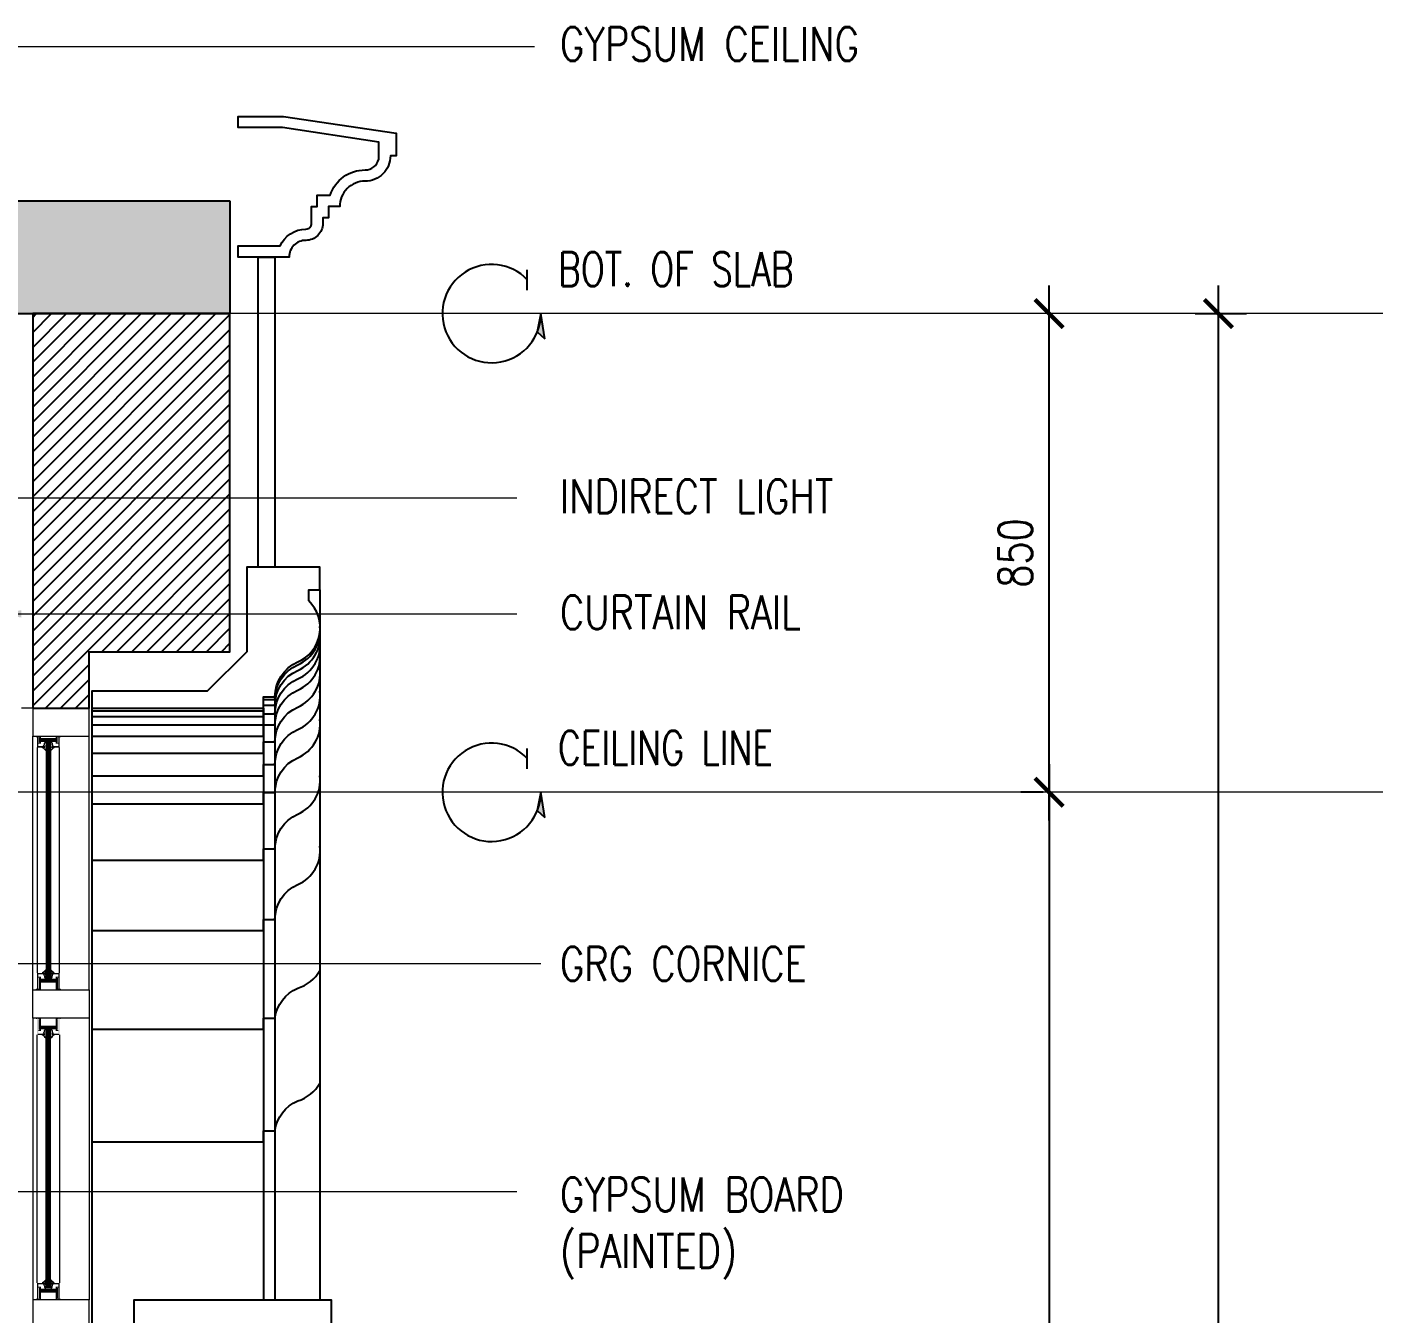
# Model space of a CAD drawing. Header units: millimetres. Extents: x -10942 to 92711, y -16583 to 30009.
# Drawn here: x 49515 to 51922, y 21237 to 23520 of the extents above; entities that cross this region are included whole.
import ezdxf

# ---------------------------------------------------------------- set-up
doc = ezdxf.new("R2010")
doc.units = ezdxf.units.MM
doc.header["$LTSCALE"] = 1000
doc.header["$MEASUREMENT"] = 0
for name, pattern in [('DASHED', [0.75, 0.5, -0.25]), ('HIDDEN', [0.375, 0.25, -0.125]), ('HIDDEN2', [0.1875, 0.125, -0.0625])]:
    doc.linetypes.add(name, pattern=pattern)
for name, color, linetype in [('A-DIM', 9, 'Continuous'), ('A-Hidden', 8, 'HIDDEN'), ('Layer1', 1, 'Continuous'), ('Layer3', 3, 'Continuous'), ('Layer7', 8, 'Continuous')]:
    doc.layers.add(name, color=color, linetype=linetype)
for name, color, linetype, lineweight in [('A-FLOR-SLAB', 7, 'Continuous', 40), ('A-GLAZ', 134, 'Continuous', 18), ('A-RNDR-ALUM', 1, 'Continuous', 9), ('A-RNDR-PLST', 1, 'Continuous', 9), ('A-RNDR-PT36', 253, 'Continuous', 20), ('ID-NOTES', 3, 'Continuous', 0)]:
    doc.layers.add(name, color=color, linetype=linetype, lineweight=lineweight)
doc.styles.add('grid_250', font='romans.shx', dxfattribs={"width": 0.75, "height": 0.75})
doc.styles.add('ID-ROMANS', font='romans.shx', dxfattribs={"width": 0.8})
doc.styles.add('ZZ-Dim All', font='romans.shx', dxfattribs={"width": 0.8})
doc.dimstyles.new('DIM 0200', dxfattribs={"dimscale": 200, "dimtxt": 1, "dimasz": 0.8, "dimexe": 0.5, "dimexo": 1, "dimgap": 0.4, "dimtad": 1, "dimdec": 0, "dimrnd": 10, "dimdsep": 46, "dimtxsty": 'ZZ-Dim All', "dimblk1": 'ARCHTICK', "dimblk2": 'ARCHTICK', "dimsah": 1, "dimcen": 1, "dimdle": 0.5, "dimclrd": 256, "dimclre": 256, "dimclrt": 256, "dimadec": 0, "dimazin": 2, "dimtfac": 1, "dimtdec": 0, "dimtix": 1, "dimtmove": 2, "dimatfit": 2, "dimfxl": 1, "dimfxlon": 1, "dimtolj": 1, "dimtzin": 0, "dimlwd": -1, "dimlwe": -1, "dimarcsym": 0})
doc.dimstyles.new('DIM-100', dxfattribs={"dimscale": 50, "dimtxt": 1.25, "dimasz": 1, "dimexe": 1, "dimexo": 1, "dimgap": 0.6, "dimtad": 1, "dimdec": 0, "dimrnd": 5, "dimdsep": 46, "dimtxsty": 'ZZ-Dim All', "dimblk1": 'ARCHTICK', "dimblk2": 'ARCHTICK', "dimsah": 1, "dimcen": 1, "dimdle": 1, "dimclrd": 256, "dimclre": 8, "dimclrt": 256, "dimazin": 2, "dimtfac": 1, "dimtdec": 0, "dimtix": 1, "dimtmove": 2, "dimatfit": 2, "dimfxl": 0.1, "dimtolj": 1, "dimtzin": 0, "dimlwd": -1, "dimlwe": -1, "dimarcsym": 0})

# ---------------------------------------------------------------- blocks, each defined once
blk = doc.blocks.new('GLAZ-5')
at = {"layer": 'A-GLAZ'}
for p, q in [((-26.3, 3388.5, 0), (-26.3, 2968.5, 0)), ((-24.9, 3388.5, 0), (-24.9, 2968.5, 0)), ((-23.6, 3388.5, 0), (-23.6, 2968.5, 0)), ((-22.3, 3388.5, 0), (-22.3, 2968.5, 0)), ((-20.9, 3388.5, 0), (-20.9, 2968.5, 0)), ((-19.6, 3388.5, 0), (-19.6, 2968.5, 0)), ((-18.3, 3388.5, 0), (-18.3, 2968.5, 0)), ((-26.3, 2421.5, 0), (-26.3, 2878.5, 0)), ((-24.9, 2421.5, 0), (-24.9, 2878.5, 0)), ((-23.6, 2421.5, 0), (-23.6, 2878.5, 0)), ((-22.3, 2421.5, 0), (-22.3, 2878.5, 0)), ((-20.9, 2421.5, 0), (-20.9, 2878.5, 0)), ((-19.6, 2421.5, 0), (-19.6, 2878.5, 0)), ((-18.3, 2421.5, 0), (-18.3, 2878.5, 0))]:
    blk.add_line(p, q, dxfattribs=at)
at = {"layer": 'A-RNDR-ALUM'}
for p, q in [((-50, 2950, 0), (-50, 3400, 0)), ((-38.2, 3397.4, 0), (-37.5, 3397.4, 0)), ((-38.2, 3389.4, 0), (-38.2, 3397.4, 0)), ((-38.2, 3397.4, 0), (-37.5, 3397.4, 0)), ((-38.2, 3389.4, 0), (-38.2, 3397.4, 0)), ((-37.5, 3389.4, 0), (-37.5, 3397.4, 0)), ((-37.5, 3389.4, 0), (-37.5, 3397.4, 0)), ((-37.5, 3395.7, 0), (-7.1, 3395.7, 0)), ((-37.5, 3395.7, 0), (-7.1, 3395.7, 0)), ((-37.5, 3394.5, 0), (-7.1, 3394.5, 0)), ((-37.5, 3394.5, 0), (-7.1, 3394.5, 0)), ((-36, 3397.4, 0), (-35.3, 3397.4, 0)), ((-36, 3397.4, 0), (-35.3, 3397.4, 0)), ((-6.4, 3397.4, 0), (-7.1, 3397.4, 0)), ((-7.1, 3389.4, 0), (-7.1, 3397.4, 0)), ((-6.4, 3397.4, 0), (-7.1, 3397.4, 0)), ((-7.1, 3389.4, 0), (-7.1, 3397.4, 0)), ((-6.4, 3389.4, 0), (-6.4, 3397.4, 0)), ((-6.4, 3389.4, 0), (-6.4, 3397.4, 0)), ((50, 2950, 0), (50, 3400, 0)), ((-38.2, 3389.4, 0), (-37.5, 3389.4, 0)), ((-38.2, 3389.4, 0), (-37.5, 3389.4, 0)), ((-37.5, 3393.4, 0), (-7.1, 3393.4, 0)), ((-37.5, 3393.4, 0), (-7.1, 3393.4, 0)), ((-37.5, 3392.2, 0), (-7.1, 3392.2, 0)), ((-37.5, 3392.2, 0), (-7.1, 3392.2, 0)), ((-37.5, 3391, 0), (-7.1, 3391, 0)), ((-37.5, 3391, 0), (-7.1, 3391, 0)), ((-36, 3389.4, 0), (-35.3, 3389.4, 0)), ((-36, 3389.4, 0), (-35.3, 3389.4, 0)), ((-6.4, 3389.4, 0), (-7.1, 3389.4, 0)), ((-6.4, 3389.4, 0), (-7.1, 3389.4, 0)), ((-38.2, 2970.6, 0), (-37.5, 2970.6, 0)), ((-38.2, 2970.6, 0), (-38.2, 2952.6, 0)), ((-38.2, 2970.6, 0), (-37.5, 2970.6, 0)), ((-38.2, 2970.6, 0), (-38.2, 2952.6, 0)), ((-37.5, 2970.6, 0), (-37.5, 2952.6, 0)), ((-37.5, 2970.6, 0), (-37.5, 2952.6, 0)), ((-37.5, 2968.9, 0), (-7.1, 2968.9, 0)), ((-37.5, 2968.9, 0), (-7.1, 2968.9, 0)), ((-37.5, 2967.8, 0), (-7.1, 2967.8, 0)), ((-37.5, 2967.8, 0), (-7.1, 2967.8, 0)), ((-37.5, 2966.6, 0), (-7.1, 2966.6, 0)), ((-37.5, 2966.6, 0), (-7.1, 2966.6, 0)), ((-37.5, 2965.4, 0), (-7.1, 2965.4, 0)), ((-37.5, 2965.4, 0), (-7.1, 2965.4, 0)), ((-37.5, 2964.3, 0), (-7.1, 2964.3, 0)), ((-37.5, 2964.3, 0), (-7.1, 2964.3, 0)), ((-36, 2970.6, 0), (-35.3, 2970.6, 0)), ((-36, 2970.6, 0), (-35.3, 2970.6, 0)), ((-6.4, 2970.6, 0), (-7.1, 2970.6, 0)), ((-7.1, 2970.6, 0), (-7.1, 2952.6, 0)), ((-6.4, 2970.6, 0), (-7.1, 2970.6, 0)), ((-7.1, 2970.6, 0), (-7.1, 2952.6, 0)), ((-6.4, 2970.6, 0), (-6.4, 2952.6, 0)), ((-6.4, 2970.6, 0), (-6.4, 2952.6, 0)), ((-38.2, 2952.6, 0), (-37.5, 2952.6, 0)), ((-38.2, 2952.6, 0), (-37.5, 2952.6, 0)), ((-36, 2952.6, 0), (-35.3, 2952.6, 0)), ((-36, 2952.6, 0), (-35.3, 2952.6, 0)), ((-6.4, 2952.6, 0), (-7.1, 2952.6, 0)), ((-6.4, 2952.6, 0), (-7.1, 2952.6, 0)), ((-50, 2900, 0), (-50, 2400, 0)), ((-38.2, 2897.6, 0), (-37.5, 2897.6, 0)), ((-38.2, 2879.4, 0), (-38.2, 2897.6, 0)), ((-38.2, 2897.6, 0), (-37.5, 2897.6, 0)), ((-38.2, 2879.4, 0), (-38.2, 2897.6, 0)), ((-37.5, 2879.4, 0), (-37.5, 2897.6, 0)), ((-37.5, 2879.4, 0), (-37.5, 2897.6, 0)), ((-36, 2897.6, 0), (-35.3, 2897.6, 0)), ((-36, 2897.6, 0), (-35.3, 2897.6, 0)), ((-6.4, 2897.6, 0), (-7.1, 2897.6, 0)), ((-7.1, 2879.4, 0), (-7.1, 2897.6, 0)), ((-6.4, 2897.6, 0), (-7.1, 2897.6, 0)), ((-7.1, 2879.4, 0), (-7.1, 2897.6, 0)), ((-6.4, 2879.4, 0), (-6.4, 2897.6, 0)), ((-6.4, 2879.4, 0), (-6.4, 2897.6, 0)), ((50, 2900, 0), (50, 2400, 0)), ((-38.2, 2879.4, 0), (-37.5, 2879.4, 0)), ((-38.2, 2879.4, 0), (-37.5, 2879.4, 0)), ((-37.5, 2885.7, 0), (-7.1, 2885.7, 0)), ((-37.5, 2885.7, 0), (-7.1, 2885.7, 0)), ((-37.5, 2884.6, 0), (-7.1, 2884.6, 0)), ((-37.5, 2884.6, 0), (-7.1, 2884.6, 0)), ((-37.5, 2883.4, 0), (-7.1, 2883.4, 0)), ((-37.5, 2883.4, 0), (-7.1, 2883.4, 0)), ((-37.5, 2882.2, 0), (-7.1, 2882.2, 0)), ((-37.5, 2882.2, 0), (-7.1, 2882.2, 0)), ((-37.5, 2881.1, 0), (-7.1, 2881.1, 0)), ((-37.5, 2881.1, 0), (-7.1, 2881.1, 0)), ((-36, 2879.4, 0), (-35.3, 2879.4, 0)), ((-36, 2879.4, 0), (-35.3, 2879.4, 0)), ((-6.4, 2879.4, 0), (-7.1, 2879.4, 0)), ((-6.4, 2879.4, 0), (-7.1, 2879.4, 0)), ((-38.2, 2420.6, 0), (-37.5, 2420.6, 0)), ((-38.2, 2420.6, 0), (-38.2, 2402.6, 0)), ((-38.2, 2420.6, 0), (-37.5, 2420.6, 0)), ((-38.2, 2420.6, 0), (-38.2, 2402.6, 0)), ((-37.5, 2420.6, 0), (-37.5, 2402.6, 0)), ((-37.5, 2420.6, 0), (-37.5, 2402.6, 0)), ((-37.5, 2418.9, 0), (-7.1, 2418.9, 0)), ((-37.5, 2418.9, 0), (-7.1, 2418.9, 0)), ((-37.5, 2417.8, 0), (-7.1, 2417.8, 0)), ((-37.5, 2417.8, 0), (-7.1, 2417.8, 0)), ((-37.5, 2416.6, 0), (-7.1, 2416.6, 0)), ((-37.5, 2416.6, 0), (-7.1, 2416.6, 0)), ((-37.5, 2415.4, 0), (-7.1, 2415.4, 0)), ((-37.5, 2415.4, 0), (-7.1, 2415.4, 0)), ((-37.5, 2414.3, 0), (-7.1, 2414.3, 0)), ((-37.5, 2414.3, 0), (-7.1, 2414.3, 0)), ((-36, 2420.6, 0), (-35.3, 2420.6, 0)), ((-36, 2420.6, 0), (-35.3, 2420.6, 0)), ((-6.4, 2420.6, 0), (-7.1, 2420.6, 0)), ((-7.1, 2420.6, 0), (-7.1, 2402.6, 0)), ((-6.4, 2420.6, 0), (-7.1, 2420.6, 0)), ((-7.1, 2420.6, 0), (-7.1, 2402.6, 0)), ((-6.4, 2420.6, 0), (-6.4, 2402.6, 0)), ((-6.4, 2420.6, 0), (-6.4, 2402.6, 0)), ((-38.2, 2402.6, 0), (-37.5, 2402.6, 0)), ((-38.2, 2402.6, 0), (-37.5, 2402.6, 0)), ((-36, 2402.6, 0), (-35.3, 2402.6, 0)), ((-36, 2402.6, 0), (-35.3, 2402.6, 0)), ((-6.4, 2402.6, 0), (-7.1, 2402.6, 0)), ((-6.4, 2402.6, 0), (-7.1, 2402.6, 0))]:
    blk.add_line(p, q, dxfattribs=at)
for points in [[(-50, 3400), (50, 3400), (50, 3450), (-50, 3450)], [(-50, 2950), (50, 2950), (50, 2900), (-50, 2900)], [(-50, 2350), (50, 2350), (50, 2400), (-50, 2400)]]:
    blk.add_lwpolyline(points, close=True, dxfattribs=at)
at = {"layer": 'A-RNDR-ALUM', "const_width": 0.928, "elevation": 0}
for points in [[(-43.7, 3398.6, -0.414214), (-44.2, 3399.1)], [(-43.7, 3398.6, -0.414214), (-44.2, 3399.1)], [(-0.7, 3398.6, 0.414214), (-0.2, 3399.1)], [(-0.7, 3398.6, 0.414214), (-0.2, 3399.1)], [(-43.7, 2951.4, 0.414214), (-44.2, 2950.9)], [(-43.7, 2951.4, 0.414214), (-44.2, 2950.9)], [(-0.7, 2951.4, -0.414214), (-0.2, 2950.9)], [(-0.7, 2951.4, -0.414214), (-0.2, 2950.9)], [(-43.7, 2898.9, -0.414214), (-44.2, 2899.3)], [(-43.7, 2898.9, -0.414214), (-44.2, 2899.3)], [(-0.7, 2898.8, 0.414214), (-0.2, 2899.3)], [(-0.7, 2898.8, 0.414214), (-0.2, 2899.3)], [(-43.7, 2401.4, 0.414214), (-44.2, 2400.9)], [(-43.7, 2401.4, 0.414214), (-44.2, 2400.9)], [(-0.7, 2401.4, -0.414214), (-0.2, 2401)], [(-0.7, 2401.4, -0.414214), (-0.2, 2401)]]:
    blk.add_lwpolyline(points, format="xyb", dxfattribs=at)
at = {"layer": 'A-RNDR-ALUM', "elevation": 0}
for points in [[(-14, 3382.4), (-15.6, 3382.4), (-15.6, 3379.5, -0.015553), (-14.8, 3380), (-11.6, 3380, 0.104304), (-18.3, 3373.9), (-18.3, 3376.5, -0.016036), (-17.6, 3377.2), (-17.6, 3378.5), (-18.3, 3379.1), (-18.3, 3382), (-17.6, 3381.3), (-17.6, 3383.7), (-18.3, 3384.3), (-18.3, 3387.2), (-17.6, 3386.5), (-17.6, 3387.8, 0.414214), (-18.3, 3388.5), (-26.3, 3388.5, 0.414214), (-26.9, 3387.8), (-26.9, 3386.5), (-26.3, 3387.2), (-26.3, 3384.3), (-26.9, 3383.7), (-26.9, 3381.3), (-26.3, 3382), (-26.3, 3379.1), (-26.9, 3378.5), (-26.9, 3377.2, -0.016036), (-26.3, 3376.5), (-26.3, 3373.9, 0.104304), (-33, 3380), (-29.8, 3380, -0.015553), (-28.9, 3379.5), (-28.9, 3382.4), (-30.6, 3382.4, 0.021646), (-28.9, 3385.9), (-28.9, 3387.8, -0.414214), (-26.3, 3390.5), (-18.3, 3390.5, -0.414214), (-15.6, 3387.8), (-15.6, 3385.9, 0.021646)], [(-14, 2977.6), (-15.6, 2977.6), (-15.6, 2980.5, 0.015553), (-14.8, 2980), (-11.6, 2980, -0.104304), (-18.3, 2986.1), (-18.3, 2983.5, 0.016036), (-17.6, 2982.8), (-17.6, 2981.5), (-18.3, 2980.9), (-18.3, 2978), (-17.6, 2978.7), (-17.6, 2976.3), (-18.3, 2975.7), (-18.3, 2972.8), (-17.6, 2973.5), (-17.6, 2972.2, -0.414214), (-18.3, 2971.5), (-26.3, 2971.5, -0.414214), (-26.9, 2972.2), (-26.9, 2973.5), (-26.3, 2972.8), (-26.3, 2975.7), (-26.9, 2976.3), (-26.9, 2978.7), (-26.3, 2978), (-26.3, 2980.9), (-26.9, 2981.5), (-26.9, 2982.8, 0.016036), (-26.3, 2983.5), (-26.3, 2986.1, -0.104304), (-33, 2980), (-29.8, 2980, 0.015553), (-28.9, 2980.5), (-28.9, 2977.6), (-30.6, 2977.6, -0.021646), (-28.9, 2974.1), (-28.9, 2972.2, 0.414214), (-26.3, 2969.5), (-18.3, 2969.5, 0.414214), (-15.6, 2972.2), (-15.6, 2974.1, -0.021646)], [(-14, 2872.4), (-15.6, 2872.4), (-15.6, 2869.5, -0.015553), (-14.8, 2870), (-11.6, 2870, 0.104304), (-18.3, 2863.9), (-18.3, 2866.5, -0.016036), (-17.6, 2867.2), (-17.6, 2868.5), (-18.3, 2869.1), (-18.3, 2872), (-17.6, 2871.3), (-17.6, 2873.7), (-18.3, 2874.3), (-18.3, 2877.2), (-17.6, 2876.5), (-17.6, 2877.8, 0.414214), (-18.3, 2878.5), (-26.3, 2878.5, 0.414214), (-26.9, 2877.8), (-26.9, 2876.5), (-26.3, 2877.2), (-26.3, 2874.3), (-26.9, 2873.7), (-26.9, 2871.3), (-26.3, 2872), (-26.3, 2869.1), (-26.9, 2868.5), (-26.9, 2867.2, -0.016036), (-26.3, 2866.5), (-26.3, 2863.9, 0.104304), (-33, 2870), (-29.8, 2870, -0.015553), (-28.9, 2869.5), (-28.9, 2872.4), (-30.6, 2872.4, 0.021646), (-28.9, 2875.9), (-28.9, 2877.8, -0.414214), (-26.3, 2880.5), (-18.3, 2880.5, -0.414214), (-15.6, 2877.8), (-15.6, 2875.9, 0.021646)], [(-14, 2427.6), (-15.6, 2427.6), (-15.6, 2430.5, 0.015553), (-14.8, 2430), (-11.6, 2430, -0.104304), (-18.3, 2436.1), (-18.3, 2433.5, 0.016036), (-17.6, 2432.8), (-17.6, 2431.5), (-18.3, 2430.9), (-18.3, 2428), (-17.6, 2428.7), (-17.6, 2426.3), (-18.3, 2425.7), (-18.3, 2422.8), (-17.6, 2423.5), (-17.6, 2422.2, -0.414214), (-18.3, 2421.5), (-26.3, 2421.5, -0.414214), (-26.9, 2422.2), (-26.9, 2423.5), (-26.3, 2422.8), (-26.3, 2425.7), (-26.9, 2426.3), (-26.9, 2428.7), (-26.3, 2428), (-26.3, 2430.9), (-26.9, 2431.5), (-26.9, 2432.8, 0.016036), (-26.3, 2433.5), (-26.3, 2436.1, -0.104304), (-33, 2430), (-29.8, 2430, 0.015553), (-28.9, 2430.5), (-28.9, 2427.6), (-30.6, 2427.6, -0.021646), (-28.9, 2424.1), (-28.9, 2422.2, 0.414214), (-26.3, 2419.5), (-18.3, 2419.5, 0.414214), (-15.6, 2422.2), (-15.6, 2424.1, -0.021646)]]:
    blk.add_lwpolyline(points, format="xyb", close=True, dxfattribs=at)
at = {"layer": 'A-RNDR-ALUM'}
for points in [[(-44.6, 3400, 0), (-44.6, 3399.1, 0), (-42.2, 3400, 0), (-43.7, 3399.1, 0)], [(-44.6, 3400, 0), (-44.6, 3399.1, 0), (-42.2, 3400, 0), (-43.7, 3399.1, 0)], [(-42.2, 3400, 0), (-43.7, 3399.1, 0), (-42.2, 3398.2, 0), (-43.7, 3398.2, 0)], [(-42.2, 3400, 0), (-43.7, 3399.1, 0), (-42.2, 3398.2, 0), (-43.7, 3398.2, 0)], [(-36.9, 3398.2, 0), (-35, 3400, 0), (-39.8, 3398.2, 0), (-39.8, 3400, 0)], [(-36.9, 3398.2, 0), (-35, 3400, 0), (-39.8, 3398.2, 0), (-39.8, 3400, 0)], [(-36.9, 3396, 0), (-35, 3396, 0), (-36.9, 3398.2, 0), (-35, 3400, 0)], [(-36.9, 3396, 0), (-35, 3396, 0), (-36.9, 3398.2, 0), (-35, 3400, 0)], [(-7.5, 3398.2, 0), (-9.4, 3400, 0), (-4.6, 3398.2, 0), (-4.6, 3400, 0)], [(-7.5, 3396, 0), (-9.4, 3396, 0), (-7.5, 3398.2, 0), (-9.4, 3400, 0)], [(-7.5, 3396, 0), (-9.4, 3396, 0), (-7.5, 3398.2, 0), (-9.4, 3400, 0)], [(-7.5, 3398.2, 0), (-9.4, 3400, 0), (-4.6, 3398.2, 0), (-4.6, 3400, 0)], [(-2.2, 3400, 0), (-0.7, 3399.1, 0), (-2.2, 3398.2, 0), (-0.7, 3398.2, 0)], [(0.2, 3400, 0), (0.2, 3399.1, 0), (-2.2, 3400, 0), (-0.7, 3399.1, 0)], [(-2.2, 3400, 0), (-0.7, 3399.1, 0), (-2.2, 3398.2, 0), (-0.7, 3398.2, 0)], [(0.2, 3400, 0), (0.2, 3399.1, 0), (-2.2, 3400, 0), (-0.7, 3399.1, 0)], [(-40.6, 3382.4, 0), (-40.6, 3381.2, 0), (-29.9, 3382.4, 0), (-29.9, 3381.2, 0)], [(-40.6, 3382.4, 0), (-40.6, 3381.2, 0), (-29.9, 3382.4, 0), (-29.9, 3381.2, 0)], [(-40.6, 3381.2, 0), (-40.6, 3380, 0), (-29.9, 3381.2, 0), (-29.9, 3380, 0)], [(-40.6, 3381.2, 0), (-40.6, 3380, 0), (-29.9, 3381.2, 0), (-29.9, 3380, 0)], [(-39.8, 3386.7, 0), (-39.8, 3388.5, 0), (-35, 3386.7, 0), (-36.9, 3388.5, 0)], [(-39.8, 3386.7, 0), (-39.8, 3388.5, 0), (-35, 3386.7, 0), (-36.9, 3388.5, 0)], [(-36.9, 3390.7, 0), (-35, 3390.7, 0), (-36.9, 3388.5, 0), (-35, 3386.7, 0)], [(-36.9, 3390.7, 0), (-35, 3390.7, 0), (-36.9, 3388.5, 0), (-35, 3386.7, 0)], [(-4.3, 3382.4, 0), (-4.3, 3381.2, 0), (-15.1, 3382.4, 0), (-15.1, 3381.2, 0)], [(-4.3, 3382.4, 0), (-4.3, 3381.2, 0), (-15.1, 3382.4, 0), (-15.1, 3381.2, 0)], [(-4.3, 3381.2, 0), (-4.3, 3380, 0), (-15.1, 3381.2, 0), (-15.1, 3380, 0)], [(-4.3, 3381.2, 0), (-4.3, 3380, 0), (-15.1, 3381.2, 0), (-15.1, 3380, 0)], [(-7.5, 3390.7, 0), (-9.4, 3390.7, 0), (-7.5, 3388.5, 0), (-9.4, 3386.7, 0)], [(-7.5, 3390.7, 0), (-9.4, 3390.7, 0), (-7.5, 3388.5, 0), (-9.4, 3386.7, 0)], [(-4.6, 3386.7, 0), (-4.6, 3388.5, 0), (-9.4, 3386.7, 0), (-7.5, 3388.5, 0)], [(-4.6, 3386.7, 0), (-4.6, 3388.5, 0), (-9.4, 3386.7, 0), (-7.5, 3388.5, 0)], [(-40.6, 2978.8, 0), (-40.6, 2980, 0), (-29.9, 2978.8, 0), (-29.9, 2980, 0)], [(-40.6, 2978.8, 0), (-40.6, 2980, 0), (-29.9, 2978.8, 0), (-29.9, 2980, 0)], [(-40.6, 2977.6, 0), (-40.6, 2978.8, 0), (-29.9, 2977.6, 0), (-29.9, 2978.8, 0)], [(-40.6, 2977.6, 0), (-40.6, 2978.8, 0), (-29.9, 2977.6, 0), (-29.9, 2978.8, 0)], [(-39.8, 2973.3, 0), (-39.8, 2971.4, 0), (-35, 2973.3, 0), (-36.9, 2971.4, 0)], [(-39.8, 2973.3, 0), (-39.8, 2971.4, 0), (-35, 2973.3, 0), (-36.9, 2971.4, 0)], [(-36.9, 2969.3, 0), (-35, 2969.3, 0), (-36.9, 2971.4, 0), (-35, 2973.3, 0)], [(-36.9, 2969.3, 0), (-35, 2969.3, 0), (-36.9, 2971.4, 0), (-35, 2973.3, 0)], [(-36.9, 2964, 0), (-35, 2964, 0), (-36.9, 2951.8, 0), (-35, 2950, 0)], [(-36.9, 2964, 0), (-35, 2964, 0), (-36.9, 2951.8, 0), (-35, 2950, 0)], [(-4.3, 2978.8, 0), (-4.3, 2980, 0), (-15.1, 2978.8, 0), (-15.1, 2980, 0)], [(-4.3, 2978.8, 0), (-4.3, 2980, 0), (-15.1, 2978.8, 0), (-15.1, 2980, 0)], [(-4.3, 2977.6, 0), (-4.3, 2978.8, 0), (-15.1, 2977.6, 0), (-15.1, 2978.8, 0)], [(-4.3, 2977.6, 0), (-4.3, 2978.8, 0), (-15.1, 2977.6, 0), (-15.1, 2978.8, 0)], [(-4.6, 2973.3, 0), (-4.6, 2971.4, 0), (-9.4, 2973.3, 0), (-7.5, 2971.4, 0)], [(-7.5, 2969.3, 0), (-9.4, 2969.3, 0), (-7.5, 2971.4, 0), (-9.4, 2973.3, 0)], [(-4.6, 2973.3, 0), (-4.6, 2971.4, 0), (-9.4, 2973.3, 0), (-7.5, 2971.4, 0)], [(-7.5, 2969.3, 0), (-9.4, 2969.3, 0), (-7.5, 2971.4, 0), (-9.4, 2973.3, 0)], [(-7.5, 2964, 0), (-9.4, 2964, 0), (-7.5, 2951.8, 0), (-9.4, 2950, 0)], [(-7.5, 2964, 0), (-9.4, 2964, 0), (-7.5, 2951.8, 0), (-9.4, 2950, 0)], [(-44.6, 2950, 0), (-44.6, 2950.9, 0), (-42.2, 2950, 0), (-43.7, 2950.9, 0)], [(-44.6, 2950, 0), (-44.6, 2950.9, 0), (-42.2, 2950, 0), (-43.7, 2950.9, 0)], [(-42.2, 2950, 0), (-43.7, 2950.9, 0), (-42.2, 2951.8, 0), (-43.7, 2951.8, 0)], [(-42.2, 2950, 0), (-43.7, 2950.9, 0), (-42.2, 2951.8, 0), (-43.7, 2951.8, 0)], [(-36.9, 2951.8, 0), (-35, 2950, 0), (-39.8, 2951.8, 0), (-39.8, 2950, 0)], [(-36.9, 2951.8, 0), (-35, 2950, 0), (-39.8, 2951.8, 0), (-39.8, 2950, 0)], [(-7.5, 2951.8, 0), (-9.4, 2950, 0), (-4.6, 2951.8, 0), (-4.6, 2950, 0)], [(-7.5, 2951.8, 0), (-9.4, 2950, 0), (-4.6, 2951.8, 0), (-4.6, 2950, 0)], [(-2.2, 2950, 0), (-0.7, 2950.9, 0), (-2.2, 2951.8, 0), (-0.7, 2951.8, 0)], [(-2.2, 2950, 0), (-0.7, 2950.9, 0), (-2.2, 2951.8, 0), (-0.7, 2951.8, 0)], [(0.2, 2950, 0), (0.2, 2950.9, 0), (-2.2, 2950, 0), (-0.7, 2950.9, 0)], [(0.2, 2950, 0), (0.2, 2950.9, 0), (-2.2, 2950, 0), (-0.7, 2950.9, 0)], [(-44.6, 2900.3, 0), (-44.6, 2899.3, 0), (-42.2, 2900.3, 0), (-43.7, 2899.3, 0)], [(-44.6, 2900.3, 0), (-44.6, 2899.3, 0), (-42.2, 2900.3, 0), (-43.7, 2899.3, 0)], [(-42.2, 2900.3, 0), (-43.7, 2899.3, 0), (-42.2, 2898.4, 0), (-43.7, 2898.4, 0)], [(-42.2, 2900.3, 0), (-43.7, 2899.3, 0), (-42.2, 2898.4, 0), (-43.7, 2898.4, 0)], [(-36.9, 2898.4, 0), (-35, 2900.3, 0), (-39.8, 2898.4, 0), (-39.8, 2900.3, 0)], [(-36.9, 2898.4, 0), (-35, 2900.3, 0), (-39.8, 2898.4, 0), (-39.8, 2900.3, 0)], [(-36.9, 2886, 0), (-35, 2886, 0), (-36.9, 2898.4, 0), (-35, 2900.3, 0)], [(-36.9, 2886, 0), (-35, 2886, 0), (-36.9, 2898.4, 0), (-35, 2900.3, 0)], [(-7.5, 2898.4, 0), (-9.4, 2900.3, 0), (-4.6, 2898.4, 0), (-4.6, 2900.3, 0)], [(-7.5, 2886, 0), (-9.4, 2886, 0), (-7.5, 2898.4, 0), (-9.4, 2900.3, 0)], [(-7.5, 2886, 0), (-9.4, 2886, 0), (-7.5, 2898.4, 0), (-9.4, 2900.3, 0)], [(-7.5, 2898.4, 0), (-9.4, 2900.3, 0), (-4.6, 2898.4, 0), (-4.6, 2900.3, 0)], [(-2.2, 2900.3, 0), (-0.7, 2899.3, 0), (-2.2, 2898.4, 0), (-0.7, 2898.4, 0)], [(0.2, 2900.3, 0), (0.2, 2899.3, 0), (-2.2, 2900.3, 0), (-0.7, 2899.3, 0)], [(-2.2, 2900.3, 0), (-0.7, 2899.3, 0), (-2.2, 2898.4, 0), (-0.7, 2898.4, 0)], [(0.2, 2900.3, 0), (0.2, 2899.3, 0), (-2.2, 2900.3, 0), (-0.7, 2899.3, 0)], [(-40.6, 2872.4, 0), (-40.6, 2871.2, 0), (-29.9, 2872.4, 0), (-29.9, 2871.2, 0)], [(-40.6, 2872.4, 0), (-40.6, 2871.2, 0), (-29.9, 2872.4, 0), (-29.9, 2871.2, 0)], [(-40.6, 2871.2, 0), (-40.6, 2870, 0), (-29.9, 2871.2, 0), (-29.9, 2870, 0)], [(-40.6, 2871.2, 0), (-40.6, 2870, 0), (-29.9, 2871.2, 0), (-29.9, 2870, 0)], [(-39.8, 2876.7, 0), (-39.8, 2878.6, 0), (-35, 2876.7, 0), (-36.9, 2878.6, 0)], [(-39.8, 2876.7, 0), (-39.8, 2878.6, 0), (-35, 2876.7, 0), (-36.9, 2878.6, 0)], [(-36.9, 2880.7, 0), (-35, 2880.7, 0), (-36.9, 2878.6, 0), (-35, 2876.7, 0)], [(-36.9, 2880.7, 0), (-35, 2880.7, 0), (-36.9, 2878.6, 0), (-35, 2876.7, 0)], [(-4.3, 2872.4, 0), (-4.3, 2871.2, 0), (-15.1, 2872.4, 0), (-15.1, 2871.2, 0)], [(-4.3, 2872.4, 0), (-4.3, 2871.2, 0), (-15.1, 2872.4, 0), (-15.1, 2871.2, 0)], [(-4.3, 2871.2, 0), (-4.3, 2870, 0), (-15.1, 2871.2, 0), (-15.1, 2870, 0)], [(-4.3, 2871.2, 0), (-4.3, 2870, 0), (-15.1, 2871.2, 0), (-15.1, 2870, 0)], [(-7.5, 2880.7, 0), (-9.4, 2880.7, 0), (-7.5, 2878.6, 0), (-9.4, 2876.7, 0)], [(-7.5, 2880.7, 0), (-9.4, 2880.7, 0), (-7.5, 2878.6, 0), (-9.4, 2876.7, 0)], [(-4.6, 2876.7, 0), (-4.6, 2878.6, 0), (-9.4, 2876.7, 0), (-7.5, 2878.6, 0)], [(-4.6, 2876.7, 0), (-4.6, 2878.6, 0), (-9.4, 2876.7, 0), (-7.5, 2878.6, 0)], [(-40.6, 2428.8, 0), (-40.6, 2430, 0), (-29.9, 2428.8, 0), (-29.9, 2430, 0)], [(-40.6, 2428.8, 0), (-40.6, 2430, 0), (-29.9, 2428.8, 0), (-29.9, 2430, 0)], [(-40.6, 2427.6, 0), (-40.6, 2428.8, 0), (-29.9, 2427.6, 0), (-29.9, 2428.8, 0)], [(-40.6, 2427.6, 0), (-40.6, 2428.8, 0), (-29.9, 2427.6, 0), (-29.9, 2428.8, 0)], [(-39.8, 2423.3, 0), (-39.8, 2421.4, 0), (-35, 2423.3, 0), (-36.9, 2421.4, 0)], [(-39.8, 2423.3, 0), (-39.8, 2421.4, 0), (-35, 2423.3, 0), (-36.9, 2421.4, 0)], [(-36.9, 2419.3, 0), (-35, 2419.3, 0), (-36.9, 2421.4, 0), (-35, 2423.3, 0)], [(-36.9, 2419.3, 0), (-35, 2419.3, 0), (-36.9, 2421.4, 0), (-35, 2423.3, 0)], [(-36.9, 2414, 0), (-35, 2414, 0), (-36.9, 2401.9, 0), (-35, 2400, 0)], [(-36.9, 2414, 0), (-35, 2414, 0), (-36.9, 2401.9, 0), (-35, 2400, 0)], [(-4.3, 2428.8, 0), (-4.3, 2430, 0), (-15.1, 2428.8, 0), (-15.1, 2430, 0)], [(-4.3, 2428.8, 0), (-4.3, 2430, 0), (-15.1, 2428.8, 0), (-15.1, 2430, 0)], [(-4.3, 2427.6, 0), (-4.3, 2428.8, 0), (-15.1, 2427.6, 0), (-15.1, 2428.8, 0)], [(-4.3, 2427.6, 0), (-4.3, 2428.8, 0), (-15.1, 2427.6, 0), (-15.1, 2428.8, 0)], [(-4.6, 2423.3, 0), (-4.6, 2421.4, 0), (-9.4, 2423.3, 0), (-7.5, 2421.4, 0)], [(-7.5, 2419.3, 0), (-9.4, 2419.3, 0), (-7.5, 2421.4, 0), (-9.4, 2423.3, 0)], [(-4.6, 2423.3, 0), (-4.6, 2421.4, 0), (-9.4, 2423.3, 0), (-7.5, 2421.4, 0)], [(-7.5, 2419.3, 0), (-9.4, 2419.3, 0), (-7.5, 2421.4, 0), (-9.4, 2423.3, 0)], [(-7.5, 2414, 0), (-9.4, 2414, 0), (-7.5, 2401.9, 0), (-9.4, 2400, 0)], [(-7.5, 2414, 0), (-9.4, 2414, 0), (-7.5, 2401.9, 0), (-9.4, 2400, 0)], [(-44.6, 2400, 0), (-44.6, 2400.9, 0), (-42.2, 2400, 0), (-43.7, 2400.9, 0)], [(-44.6, 2400, 0), (-44.6, 2400.9, 0), (-42.2, 2400, 0), (-43.7, 2400.9, 0)], [(-42.2, 2400, 0), (-43.7, 2400.9, 0), (-42.2, 2401.9, 0), (-43.7, 2401.9, 0)], [(-42.2, 2400, 0), (-43.7, 2400.9, 0), (-42.2, 2401.9, 0), (-43.7, 2401.9, 0)], [(-36.9, 2401.9, 0), (-35, 2400, 0), (-39.8, 2401.9, 0), (-39.8, 2400, 0)], [(-36.9, 2401.9, 0), (-35, 2400, 0), (-39.8, 2401.9, 0), (-39.8, 2400, 0)], [(-7.5, 2401.9, 0), (-9.4, 2400, 0), (-4.6, 2401.9, 0), (-4.6, 2400, 0)], [(-7.5, 2401.9, 0), (-9.4, 2400, 0), (-4.6, 2401.9, 0), (-4.6, 2400, 0)], [(-2.2, 2400, 0), (-0.7, 2400.9, 0), (-2.2, 2401.9, 0), (-0.7, 2401.9, 0)], [(-2.2, 2400, 0), (-0.7, 2400.9, 0), (-2.2, 2401.9, 0), (-0.7, 2401.9, 0)], [(0.2, 2400, 0), (0.2, 2400.9, 0), (-2.2, 2400, 0), (-0.7, 2400.9, 0)], [(0.2, 2400, 0), (0.2, 2400.9, 0), (-2.2, 2400, 0), (-0.7, 2400.9, 0)]]:
    blk.add_solid(points, dxfattribs=at)
for points in [[(-42.2, 3380, 0), (-39.8, 3382.4, 0), (-42.2, 3400, 0), (-39.8, 3400, 0)], [(-42.2, 3380, 0), (-39.8, 3382.4, 0), (-42.2, 3400, 0), (-39.8, 3400, 0)], [(-4.6, 3382.4, 0), (-2.2, 3380, 0), (-4.6, 3400, 0), (-2.2, 3400, 0)], [(-4.6, 3382.4, 0), (-2.2, 3380, 0), (-4.6, 3400, 0), (-2.2, 3400, 0)], [(-42.2, 3380, 0), (-39.8, 3382.4, 0), (-40.1, 3380, 0), (-40.1, 3382.4, 0)], [(-42.2, 3380, 0), (-39.8, 3382.4, 0), (-40.1, 3380, 0), (-40.1, 3382.4, 0)], [(-2.2, 3380, 0), (-4.6, 3382.4, 0), (-4.3, 3380, 0), (-4.3, 3382.4, 0)], [(-2.2, 3380, 0), (-4.6, 3382.4, 0), (-4.3, 3380, 0), (-4.3, 3382.4, 0)], [(-42.2, 2980, 0), (-39.8, 2977.6, 0), (-42.2, 2950, 0), (-39.8, 2950, 0)], [(-42.2, 2980, 0), (-39.8, 2977.6, 0), (-40.1, 2980, 0), (-40.1, 2977.6, 0)], [(-42.2, 2980, 0), (-39.8, 2977.6, 0), (-42.2, 2950, 0), (-39.8, 2950, 0)], [(-42.2, 2980, 0), (-39.8, 2977.6, 0), (-40.1, 2980, 0), (-40.1, 2977.6, 0)], [(-4.6, 2977.6, 0), (-2.2, 2980, 0), (-4.6, 2950, 0), (-2.2, 2950, 0)], [(-2.2, 2980, 0), (-4.6, 2977.6, 0), (-4.3, 2980, 0), (-4.3, 2977.6, 0)], [(-4.6, 2977.6, 0), (-2.2, 2980, 0), (-4.6, 2950, 0), (-2.2, 2950, 0)], [(-2.2, 2980, 0), (-4.6, 2977.6, 0), (-4.3, 2980, 0), (-4.3, 2977.6, 0)], [(-42.2, 2870, 0), (-39.8, 2872.4, 0), (-42.2, 2900.3, 0), (-39.8, 2900.3, 0)], [(-42.2, 2870, 0), (-39.8, 2872.4, 0), (-42.2, 2900.3, 0), (-39.8, 2900.3, 0)], [(-4.6, 2872.4, 0), (-2.2, 2870, 0), (-4.6, 2900.3, 0), (-2.2, 2900.3, 0)], [(-4.6, 2872.4, 0), (-2.2, 2870, 0), (-4.6, 2900.3, 0), (-2.2, 2900.3, 0)], [(-42.2, 2870, 0), (-39.8, 2872.4, 0), (-40.1, 2870, 0), (-40.1, 2872.4, 0)], [(-42.2, 2870, 0), (-39.8, 2872.4, 0), (-40.1, 2870, 0), (-40.1, 2872.4, 0)], [(-2.2, 2870, 0), (-4.6, 2872.4, 0), (-4.3, 2870, 0), (-4.3, 2872.4, 0)], [(-2.2, 2870, 0), (-4.6, 2872.4, 0), (-4.3, 2870, 0), (-4.3, 2872.4, 0)], [(-42.2, 2430, 0), (-39.8, 2427.6, 0), (-42.2, 2400, 0), (-39.8, 2400, 0)], [(-42.2, 2430, 0), (-39.8, 2427.6, 0), (-40.1, 2430, 0), (-40.1, 2427.6, 0)], [(-42.2, 2430, 0), (-39.8, 2427.6, 0), (-42.2, 2400, 0), (-39.8, 2400, 0)], [(-42.2, 2430, 0), (-39.8, 2427.6, 0), (-40.1, 2430, 0), (-40.1, 2427.6, 0)], [(-4.6, 2427.6, 0), (-2.2, 2430, 0), (-4.6, 2400, 0), (-2.2, 2400, 0)], [(-2.2, 2430, 0), (-4.6, 2427.6, 0), (-4.3, 2430, 0), (-4.3, 2427.6, 0)], [(-4.6, 2427.6, 0), (-2.2, 2430, 0), (-4.6, 2400, 0), (-2.2, 2400, 0)], [(-2.2, 2430, 0), (-4.6, 2427.6, 0), (-4.3, 2430, 0), (-4.3, 2427.6, 0)]]:
    blk.add_trace(points, dxfattribs=at)
at = {"layer": 'A-RNDR-PT36'}
for p, q in [((-42.2, 3380, 0), (-42.2, 2980, 0)), ((-2.2, 2980, 0), (-2.2, 3380, 0)), ((-42.2, 2430, 0), (-42.2, 2870, 0)), ((-2.2, 2870, 0), (-2.2, 2430, 0))]:
    blk.add_line(p, q, dxfattribs=at)
blk = doc.blocks.new('_ARCHTICK')
at = {"color": 0, "linetype": 'ByBlock', "const_width": 0.15}
blk.add_lwpolyline([(-0.5, -0.5), (0.5, 0.5)], dxfattribs=at)
blk = doc.blocks.new('*D162')
at = {"layer": 'A-DIM', "transparency": 16777216}
blk.add_line((51329.3, 22212.6), (51329.3, 18812.1), dxfattribs=at)
at = {"layer": 'A-DIM', "color": 8, "linetype": 'HIDDEN2', "transparency": 16777216}
for p, q in [((51319, 22162.6), (51279.3, 22162.6)), ((51319, 18862.1), (51279.3, 18862.1))]:
    blk.add_line(p, q, dxfattribs=at)
at = {"layer": 'Defpoints', "color": 0, "transparency": 16777216}
for p in [(51369, 22162.6, 0), (51329.3, 18862.1), (51369, 18862.1, 0)]:
    blk.add_point(p, dxfattribs=at)
at = {"layer": 'A-DIM', "transparency": 16777216, "xscale": 50, "yscale": 50, "zscale": 50}
for p, rotation in [((51329.3, 22162.6), 90), ((51329.3, 18862.1), 270)]:
    blk.add_blockref('_ARCHTICK', p, dxfattribs=dict(at, rotation=rotation))
at = {"layer": 'A-DIM', "color": 3, "transparency": 16777216, "insert": (51269.3, 20512.3), "char_height": 60, "attachment_point": 5, "rotation": 90, "style": 'ZZ-Dim All'}
blk.add_mtext('\\A1;3300', dxfattribs=at)
blk = doc.blocks.new('*D163')
at = {"layer": 'A-DIM', "transparency": 16777216}
blk.add_line((51629.6, 23062.1), (51629.6, 18812.1), dxfattribs=at)
at = {"layer": 'A-DIM', "color": 8, "linetype": 'HIDDEN2', "transparency": 16777216}
for p, q in [((51588.3, 23012.1), (51679.6, 23012.1)), ((51641.8, 18862.1), (51679.6, 18862.1))]:
    blk.add_line(p, q, dxfattribs=at)
at = {"layer": 'Defpoints', "color": 0, "transparency": 16777216}
for p in [(51538.3, 23012.1, 0), (51591.8, 18862.1, 0), (51629.6, 18862.1)]:
    blk.add_point(p, dxfattribs=at)
at = {"layer": 'A-DIM', "transparency": 16777216, "xscale": 50, "yscale": 50, "zscale": 50}
for p, rotation in [((51629.6, 23012.1), 90), ((51629.6, 18862.1), 270)]:
    blk.add_blockref('_ARCHTICK', p, dxfattribs=dict(at, rotation=rotation))
at = {"layer": 'A-DIM', "color": 3, "transparency": 16777216, "insert": (51569.6, 20937.1), "char_height": 60, "attachment_point": 5, "rotation": 90, "style": 'ZZ-Dim All'}
blk.add_mtext('\\A1;4150', dxfattribs=at)
blk = doc.blocks.new('*D164')
at = {"layer": 'A-DIM', "transparency": 16777216}
blk.add_line((51329.3, 22112.6), (51329.3, 23062.1), dxfattribs=at)
at = {"layer": 'Defpoints', "color": 0, "transparency": 16777216}
for p in [(51329.3, 23012.1, 0), (51329.3, 23012.1), (51329.3, 22162.6, 0)]:
    blk.add_point(p, dxfattribs=at)
at = {"layer": 'A-DIM', "transparency": 16777216, "xscale": 50, "yscale": 50, "zscale": 50}
for p, rotation in [((51329.3, 23012.1), 90), ((51329.3, 22162.6), 270)]:
    blk.add_blockref('_ARCHTICK', p, dxfattribs=dict(at, rotation=rotation))
at = {"layer": 'A-DIM', "color": 3, "transparency": 16777216, "insert": (51269.3, 22587.3), "char_height": 60, "attachment_point": 5, "rotation": 90, "style": 'ZZ-Dim All'}
blk.add_mtext('\\A1;850', dxfattribs=at)
blk = doc.blocks.new('arrow01')
at = {"layer": 'Layer1'}
blk.add_hatch(color=256, dxfattribs=at).paths.add_polyline_path([(7, -44.7), (0, 0), (-6.2, -32.4)])
at = {"layer": 'Layer1', "elevation": 375.8}
blk.add_lwpolyline([(7, -44.7), (0, 0), (-6.2, -32.4)], close=True, dxfattribs=at)
at = {"layer": 'Layer7'}
blk.add_line((-24, 41.5), (-24, 77.7), dxfattribs=at)
blk.add_arc((-87.3, 0), 87.3, 43.49, 0, dxfattribs=at)

msp = doc.modelspace()

# ---------------------------------------------------------------- hatches: boundary and pattern name
at = {"layer": 'Layer7'}
h = msp.add_hatch(dxfattribs=at)
h.set_pattern_fill('AR-CONC', color=256, scale=10, style=0)
h.set_pattern_definition([(50, (21065.793, 29289.3), (71.72602, -6.27521), [7.5, -82.5]), (355, (21065.79, 29289.3), (-13.87513, 75.21921), [6, -66]), (100.4514, (21071.77, 29288.78), (57.85094, 68.94395), [6.37402, -70.11421]), (46.1842, (21065.79, 29309.3), (106.7241, -16.5519), [11.25, -123.75]), (96.6356, (21074.69, 29307.92), (93.46627, 97.4118), [9.56103, -105.1713]), (351.1842, (21065.79, 29309.3), (93.4662, 97.41186), [9, -99]), (21, (21075.793, 29304.3), (59.6907, -40.26189), [7.5, -82.5]), (326, (21075.79, 29304.3), (24.33153, 72.515), [6, -66]), (71.4514, (21080.77, 29300.95), (84.02226, 32.25305), [6.37402, -70.11421]), (37.5, (21065.793, 29289.302), (1.215986, 33.289385), [0, -65.2, 0, -67, 0, -66.25]), (7.5, (21065.793, 29289.302), (26.306954, 39.44117), [0, -38.2, 0, -63.7, 0, -25.25]), (327.5, (21043.493, 29289.302), (53.382244, -2.255487), [0, -25, 0, -78, 0, -103.5]), (317.5, (21033.493, 29289.302), (58.31862, 10.0105), [0, -32.5, 0, -51.8, 0, -73.5])])
h.paths.add_polyline_path([(39270.2, 23212.1), (39270.2, 23012.1), (49875, 23012.1), (49875, 23212.1)])
h = msp.add_hatch(dxfattribs=at)
h.set_pattern_fill('ANSI31,_O', color=8, scale=150, angle=270)
h.set_pattern_definition([(225, (179739.147, 25568.934), (-13.2582521, 13.2582521), [])])
h.paths.add_polyline_path([(49875, 23012.1), (49525, 23012.1), (49525, 22312.1), (49625, 22312.1), (49625, 22412.1), (49875, 22412.1)])

# ---------------------------------------------------------------- linework, layer by layer
at = {"layer": 'A-Hidden', "linetype": 'DASHED', "lineweight": 0, "ltscale": 10}
for p, q in [((51921.8, 23012.1, 0), (42603.5, 23012.1, 0)), ((51921.8, 22162.6, 0), (42603.5, 22162.6, 0))]:
    msp.add_line(p, q, dxfattribs=at)
at = {"layer": 'A-RNDR-PLST', "color": 1, "ltscale": 0.03}
msp.add_line((49525, 22312.1, 0), (49505, 22312.1, 0), dxfattribs=at)
at = {"layer": 'Layer1'}
for p, q in [((50035, 22522.1, 0), (50035, 21262.1, 0)), ((49630, 22312.1, 0), (49630, 18862.1, 0)), ((49935, 22312.1, 0), (49935, 21262.1, 0)), ((49955, 22332.1, 0), (49955, 21262.1, 0))]:
    msp.add_line(p, q, dxfattribs=at)
at = {"layer": 'Layer1', "elevation": 0}
for points in [[(50139.3, 23286), (50139.3, 23316.4), (49968.5, 23342.1), (49890, 23342.1), (49890, 23362.1), (49970, 23362.1), (50170, 23332.1), (50170, 23292.1), (50160, 23292.1), (50160, 23292.1, -0.414214), (50115, 23247.1), (50115, 23247.1, 0.414214), (50070, 23202.1), (50070, 23202.1), (50050, 23202.1), (50050, 23182.1), (50040, 23182.1), (50040, 23172.1, -0.414214), (50010, 23142.1), (50010, 23142.1, 0.414214), (49980, 23112.1), (49980, 23112.1), (49970, 23112.1), (49890, 23112.1), (49890, 23132.1), (49964.2, 23132.1, -0.298217), (50010, 23162.1, 0.414214), (50020, 23172.1), (50020, 23202.1), (50030, 23202.1), (50030, 23222.1), (50053.2, 23222.1, -0.325305), (50115, 23267.1, 0.344467)], [(50015, 22502.1), (50015, 22522.1), (50035, 22522.1), (50035, 22562.1), (49905, 22562.1), (49905, 22412.1), (49835, 22342.1), (49630, 22342.1), (49630, 22312.1), (49935, 22312.1), (49935, 22332.1), (49955, 22332.1, -0.296029), (49995.4, 22393.9, 0.53984)], [(49985, 21012.1), (49775, 21012.1), (49775, 21022.1, -0.414214), (49735, 21062.1), (49725, 21062.1), (49725, 21142.1), (49715, 21142.1), (49715, 21152.1), (49705, 21152.1), (49705, 21262.1), (50055, 21262.1), (50055, 21152.1), (50045, 21152.1), (50045, 21142.1), (50035, 21142.1), (50035, 21062.1), (50025, 21062.1, -0.414214), (49985, 21022.1), (49985, 21012.1)]]:
    msp.add_lwpolyline(points, format="xyb", close=True, dxfattribs=at)
msp.add_lwpolyline([(49955, 22562.1), (49925, 22562.1), (49925, 23112.1), (49955, 23112.1)], close=True, dxfattribs=at)
for points in [[(49630, 22307.1), (49935, 22307.1), (49935, 22327.1), (49955, 22327.1, -0.296029), (49995.4, 22388.9, 0.33264), (50035, 22456.9)], [(49630, 22297.1), (49935, 22297.1), (49935, 22317.1), (49955, 22317.1, -0.296029), (49995.4, 22378.9, 0.33264), (50035, 22446.9)], [(49630, 22282.1), (49935, 22282.1), (49935, 22302.1), (49955, 22302.1, -0.296029), (49995.4, 22363.9, 0.33264), (50035, 22431.9)], [(49630, 22262.1), (49935, 22262.1), (49935, 22282.1), (49955, 22282.1, -0.296029), (49995.4, 22343.9, 0.33264), (50035, 22411.9)], [(49630, 22232.1), (49935, 22232.1), (49935, 22252.1), (49955, 22252.1, -0.296029), (49995.4, 22313.9, 0.33264), (50035, 22381.9)], [(49630, 22192.1), (49935, 22192.1), (49935, 22212.1), (49955, 22212.1, -0.296029), (49995.4, 22273.9, 0.33264), (50035, 22341.9)], [(49630, 22142.1), (49935, 22142.1), (49935, 22162.1), (49955, 22162.1, -0.296029), (49995.4, 22223.9, 0.33264), (50035, 22291.9)], [(49630, 22042.1), (49935, 22042.1), (49935, 22062.1), (49955, 22062.1, -0.296029), (49995.4, 22123.9, 0.33264), (50035, 22191.9)], [(49630, 21917.1), (49935, 21917.1), (49935, 21937.1), (49955, 21937.1, -0.296029), (49995.4, 21998.9, 0.33264), (50035, 22066.9)], [(49630, 21742.1), (49935, 21742.1), (49935, 21762.1), (49955, 21762.1, -0.262628), (49995.4, 21814.9, 0.18246), (50035, 21846.3)], [(49630, 21542.1), (49935, 21542.1), (49935, 21562.1), (49955, 21562.1, -0.262628), (49995.4, 21614.9, 0.18246), (50035, 21646.3)]]:
    msp.add_lwpolyline(points, format="xyb", dxfattribs=at)
at = {"layer": 'Layer3'}
for p, q in [((39270.2, 23212.1, 0), (49875, 23212.1, 0)), ((39270.2, 23012.1, 0), (49875, 23012.1, 0))]:
    msp.add_line(p, q, dxfattribs=at)
at = {"layer": 'Layer3', "elevation": 0}
msp.add_lwpolyline([(49875, 23212.1), (49875, 23012.1)], dxfattribs=at)
msp.add_lwpolyline([(49875, 23012.1), (49525, 23012.1), (49525, 22312.1), (49625, 22312.1), (49625, 22412.1), (49875, 22412.1)], close=True, dxfattribs=at)

# ---------------------------------------------------------------- block references
at = {"layer": 'A-FLOR-SLAB', "extrusion": (0, 0, -1), "xscale": -1, "zscale": -1}
msp.add_blockref('GLAZ-5', (-49575, 18862.1, 0), dxfattribs=at)
at = {"layer": 'Layer3'}
for p in [(50426.9, 23012.1, -375.8), (50426.9, 22162.6, -375.8)]:
    msp.add_blockref('arrow01', p, dxfattribs=at)

# ---------------------------------------------------------------- texts
at = {"layer": 'ID-NOTES', "style": 'grid_250', "width": 0.75}
for s, p in [('BOT. OF SLAB ', (50457.5, 23061, -536.9)), ('CEILING LINE', (50457.5, 22211.5, -536.9))]:
    msp.add_text(s, height=60, rotation=360, dxfattribs=at).set_placement(p)
at = {"layer": 'ID-NOTES', "char_height": 60, "width": 771.843, "attachment_point": 1, "style": 'ID-ROMANS'}
for s, insert in [('GYPSUM CEILING', (50460.9, 23520.5, 0)), ('INDIRECT LIGHT', (50460.9, 22717.8, 0)), ('CURTAIN RAIL', (50460.9, 22511.9, 0)), ('GRG CORNICE', (50460.9, 21888.2, 0)), ('GYPSUM BOARD (PAINTED)', (50460.9, 21478.8, 0))]:
    msp.add_mtext(s, dxfattribs=dict(at, insert=insert))

# ---------------------------------------------------------------- dimensions: what is measured, and where the dimension line sits
at = {"layer": 'A-DIM'}
for base, p1, p2, picture, middle in [((51329.2583, 23012.0542, 0.0007), (51329.2583, 22162.5545, 0.0007), (51329.2583, 23012.0542, 0.0007), '*D164', (51269.2583, 22587.3044, 0.0007)), ((51629.6, 18862.1, 0), (51538.3, 23012.1, 0), (51591.8, 18862.1, 0), '*D163', (51569.6, 20937.1, 0)), ((51329.2583, 18862.0542, 0.0007), (51368.9618, 22162.5545, 0.0007), (51368.9618, 18862.0542, 0.0007), '*D162', (51269.2583, 20512.3044, 0.0007))]:
    dim = msp.add_linear_dim(base=base, p1=p1, p2=p2, angle=90, dimstyle='DIM-100', override={"dimtxt": 1.2, "dimclrt": 3}, dxfattribs=at)
    dim.commit()
    dim.dimension.update_dxf_attribs({"geometry": picture, "text_midpoint": middle})

# ---------------------------------------------------------------- leaders
at = {"layer": 'ID-NOTES'}
for points in [[(47542.9, 22896.5, 0), (47725, 23486.3, 0), (50415.7, 23486.3, 0)], [(48523, 22685.2, 0), (50384.3, 22685.2, 0)], [(49465, 22479.3, 0), (50384.3, 22479.3, 0)], [(49229.9, 22081.6, 0), (49384.1, 21858.9, 0), (50427.1, 21858.9, 0)], [(48741.6, 21454.2, 0), (50384.3, 21454.2, 0)]]:
    msp.add_leader(points, dimstyle='DIM 0200', override={"dimasz": 0.2, "dimtad": 0, "dimclrd": 8}, dxfattribs=at)

doc.saveas('drawing.dxf')
